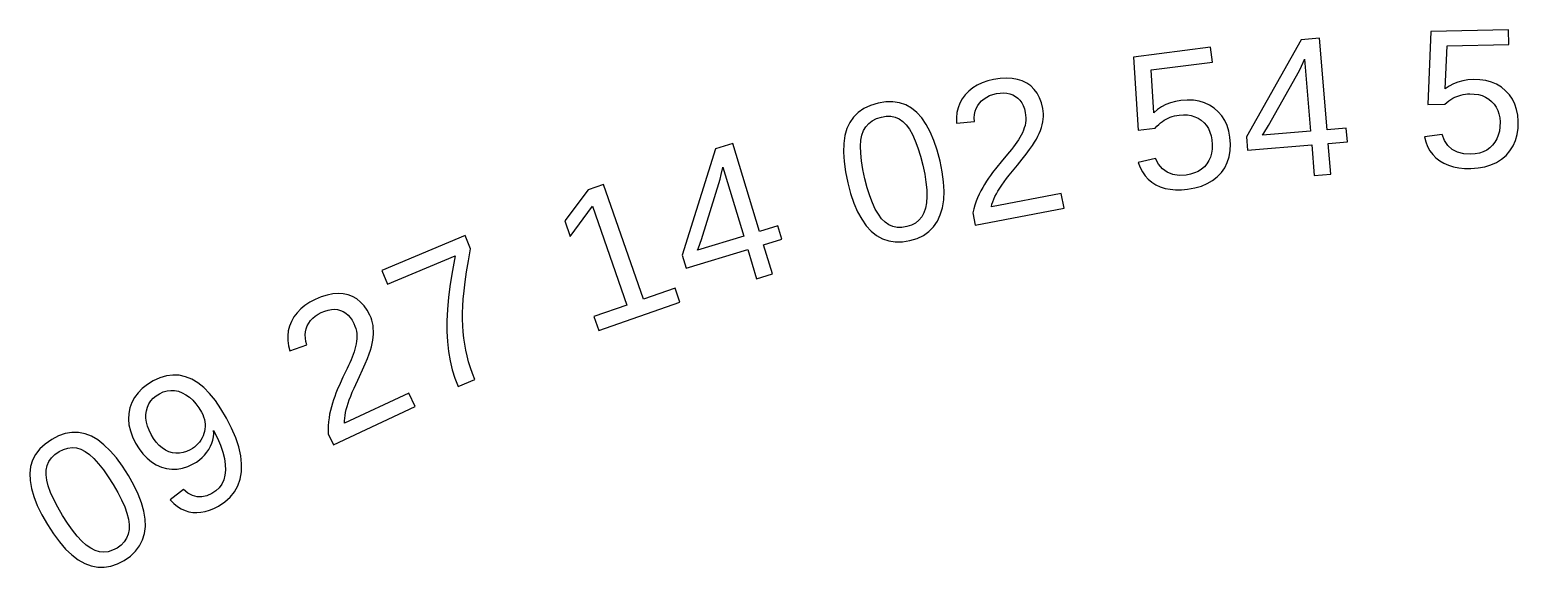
# Model space of a CAD drawing. Header units: metres. Extents: x -119 to 119, y -119 to 119.
# Drawn here: x -62.5 to -0.4, y 96.5 to 119 of the extents above; entities that cross this region are included whole.
import ezdxf

# ---------------------------------------------------------------- set-up
doc = ezdxf.new("R2010")
doc.units = ezdxf.units.M

msp = doc.modelspace()

# ---------------------------------------------------------------- linework, layer by layer
for p, q in [((-4.03171, 118.888), (-4.15846, 115.83)), ((-0.7924, 118.955), (-4.03171, 118.888)), ((-0.77954, 118.333), (-0.7924, 118.955)), ((-13.2223, 118.221), (-16.4368, 117.815)), ((-13.1445, 117.603), (-13.2223, 118.221)), ((-9.44284, 118.54), (-11.7195, 114.485)), ((-8.68054, 118.605), (-9.44284, 118.54)), ((-8.35825, 114.778), (-8.68054, 118.605)), ((-3.4249, 116.487), (-3.35298, 118.28)), ((-3.35298, 118.28), (-0.77954, 118.333)), ((-16.4368, 117.815), (-16.2432, 114.761)), ((-15.6982, 117.281), (-13.1445, 117.603)), ((-9.51213, 117.252), (-9.42278, 117.438)), ((-9.42278, 117.438), (-9.30414, 117.712)), ((-9.30414, 117.712), (-9.29987, 117.725)), ((-9.29987, 117.725), (-9.04681, 114.72)), ((-22.5178, 116.819), (-22.7451, 116.741)), ((-22.2706, 116.877), (-22.5178, 116.819)), ((-21.9972, 116.918), (-22.2706, 116.877)), ((-21.7412, 116.932), (-21.9972, 116.918)), ((-21.5027, 116.92), (-21.7412, 116.932)), ((-21.2817, 116.881), (-21.5027, 116.92)), ((-21.0782, 116.815), (-21.2817, 116.881)), ((-20.8922, 116.723), (-21.0782, 116.815)), ((-15.5824, 115.491), (-15.6982, 117.281)), ((-10.7996, 114.954), (-9.51213, 117.252)), ((-2.90018, 116.772), (-3.08829, 116.697)), ((-2.69888, 116.827), (-2.90018, 116.772)), ((-2.48438, 116.861), (-2.69888, 116.827)), ((-2.25671, 116.876), (-2.48438, 116.861)), ((-1.98567, 116.868), (-2.25671, 116.876)), ((-1.73303, 116.832), (-1.98567, 116.868)), ((-1.49883, 116.769), (-1.73303, 116.832)), ((-1.28307, 116.677), (-1.49883, 116.769)), ((-23.4566, 116.237), (-23.5818, 116.068)), ((-23.3084, 116.392), (-23.4566, 116.237)), ((-23.1404, 116.528), (-23.3084, 116.392)), ((-22.9527, 116.644), (-23.1404, 116.528)), ((-22.7451, 116.741), (-22.9527, 116.644)), ((-22.6732, 116.074), (-22.5617, 116.145)), ((-22.5617, 116.145), (-22.4386, 116.205)), ((-22.4386, 116.205), (-22.304, 116.252)), ((-22.304, 116.252), (-22.1579, 116.287)), ((-22.1579, 116.287), (-22.0026, 116.309)), ((-22.0026, 116.309), (-21.8562, 116.315)), ((-21.8562, 116.315), (-21.7189, 116.304)), ((-21.7189, 116.304), (-21.5904, 116.277)), ((-21.5904, 116.277), (-21.4709, 116.234)), ((-21.4709, 116.234), (-21.3604, 116.174)), ((-21.3604, 116.174), (-21.2605, 116.098)), ((-20.7259, 116.606), (-20.8922, 116.723)), ((-20.5813, 116.466), (-20.7259, 116.606)), ((-20.4583, 116.302), (-20.5813, 116.466)), ((-20.357, 116.115), (-20.4583, 116.302)), ((-3.2632, 116.602), (-3.4249, 116.487)), ((-3.08829, 116.697), (-3.2632, 116.602)), ((-3.0262, 116.135), (-2.94226, 116.171)), ((-2.94226, 116.171), (-2.85707, 116.201)), ((-2.85707, 116.201), (-2.76949, 116.227)), ((-2.76949, 116.227), (-2.67952, 116.247)), ((-2.67952, 116.247), (-2.58717, 116.262)), ((-2.58717, 116.262), (-2.49245, 116.272)), ((-2.49245, 116.272), (-2.39534, 116.276)), ((-2.39534, 116.276), (-2.21361, 116.271)), ((-2.21361, 116.271), (-2.04431, 116.247)), ((-2.04431, 116.247), (-1.88748, 116.204)), ((-1.88748, 116.204), (-1.7431, 116.143)), ((-1.08572, 116.558), (-1.28307, 116.677)), ((-0.90682, 116.411), (-1.08572, 116.558)), ((-0.75079, 116.242), (-0.90682, 116.411)), ((-0.62216, 116.055), (-0.75079, 116.242)), ((-27.6829, 115.665), (-27.9204, 115.504)), ((-27.406, 115.792), (-27.6829, 115.665)), ((-27.0897, 115.887), (-27.406, 115.792)), ((-26.7725, 115.941), (-27.0897, 115.887)), ((-26.4744, 115.947), (-26.7725, 115.941)), ((-26.1954, 115.906), (-26.4744, 115.947)), ((-25.9356, 115.819), (-26.1954, 115.906)), ((-25.695, 115.684), (-25.9356, 115.819)), ((-25.4734, 115.503), (-25.695, 115.684)), ((-23.7548, 115.696), (-23.8027, 115.493)), ((-23.6811, 115.887), (-23.7548, 115.696)), ((-23.5818, 116.068), (-23.6811, 115.887)), ((-23.0665, 115.417), (-23.0388, 115.549)), ((-23.0388, 115.549), (-22.9955, 115.673)), ((-22.9955, 115.673), (-22.9364, 115.788)), ((-22.9364, 115.788), (-22.8616, 115.894)), ((-22.8616, 115.894), (-22.7732, 115.99)), ((-22.7732, 115.99), (-22.6732, 116.074)), ((-21.2605, 116.098), (-21.1733, 116.008)), ((-21.1733, 116.008), (-21.0989, 115.904)), ((-21.0989, 115.904), (-21.0373, 115.785)), ((-21.0373, 115.785), (-20.9884, 115.651)), ((-20.9884, 115.651), (-20.9524, 115.503)), ((-20.2774, 115.904), (-20.357, 116.115)), ((-20.2195, 115.669), (-20.2774, 115.904)), ((-20.2027, 115.559), (-20.2195, 115.669)), ((-20.1943, 115.447), (-20.2027, 115.559)), ((-15.4335, 115.622), (-15.5824, 115.491)), ((-15.2695, 115.735), (-15.4335, 115.622)), ((-15.0903, 115.829), (-15.2695, 115.735)), ((-14.8958, 115.904), (-15.0903, 115.829)), ((-14.6861, 115.962), (-14.8958, 115.904)), ((-14.4613, 116), (-14.6861, 115.962)), ((-14.1908, 116.02), (-14.4613, 116)), ((-13.9358, 116.011), (-14.1908, 116.02)), ((-13.6963, 115.972), (-13.9358, 116.011)), ((-13.4721, 115.904), (-13.6963, 115.972)), ((-13.2634, 115.806), (-13.4721, 115.904)), ((-13.0701, 115.679), (-13.2634, 115.806)), ((-12.8972, 115.526), (-13.0701, 115.679)), ((-12.7498, 115.354), (-12.8972, 115.526)), ((-4.15846, 115.83), (-3.4436, 115.845)), ((-3.4436, 115.845), (-3.36043, 115.917)), ((-3.36043, 115.917), (-3.2771, 115.982)), ((-3.2771, 115.982), (-3.1936, 116.04)), ((-3.1936, 116.04), (-3.10997, 116.091)), ((-3.10997, 116.091), (-3.0262, 116.135)), ((-1.7431, 116.143), (-1.61116, 116.063)), ((-1.61116, 116.063), (-1.49168, 115.964)), ((-1.49168, 115.964), (-1.38756, 115.85)), ((-1.38756, 115.85), (-1.3017, 115.725)), ((-1.3017, 115.725), (-1.23409, 115.588)), ((-1.23409, 115.588), (-1.18474, 115.439)), ((-0.5209, 115.852), (-0.62216, 116.055)), ((-0.44701, 115.631), (-0.5209, 115.852)), ((-0.4005, 115.393), (-0.44701, 115.631)), ((-28.2776, 115.085), (-28.3971, 114.826)), ((-28.1187, 115.311), (-28.2776, 115.085)), ((-27.9204, 115.504), (-28.1187, 115.311)), ((-27.7, 114.744), (-27.6055, 114.907)), ((-27.6055, 114.907), (-27.4838, 115.045)), ((-27.4838, 115.045), (-27.3347, 115.158)), ((-27.3347, 115.158), (-27.1582, 115.247)), ((-27.1582, 115.247), (-26.9545, 115.31)), ((-26.9545, 115.31), (-26.7487, 115.342)), ((-26.7487, 115.342), (-26.5559, 115.34)), ((-26.5559, 115.34), (-26.376, 115.303)), ((-26.376, 115.303), (-26.2091, 115.23)), ((-26.2091, 115.23), (-26.0551, 115.123)), ((-26.0551, 115.123), (-25.9141, 114.982)), ((-25.9141, 114.982), (-25.7828, 114.803)), ((-25.2696, 115.276), (-25.4734, 115.503)), ((-25.0827, 115.004), (-25.2696, 115.276)), ((-24.9127, 114.688), (-25.0827, 115.004)), ((-23.8027, 115.493), (-23.8248, 115.28)), ((-23.8248, 115.28), (-23.8212, 115.055)), ((-23.8212, 115.055), (-23.0746, 115.127)), ((-23.0784, 115.277), (-23.0665, 115.417)), ((-23.0746, 115.127), (-23.0784, 115.277)), ((-20.9616, 114.959), (-20.9919, 114.857)), ((-20.9408, 115.063), (-20.9616, 114.959)), ((-20.9524, 115.503), (-20.9353, 115.39)), ((-20.9295, 115.17), (-20.9408, 115.063)), ((-20.9353, 115.39), (-20.9276, 115.279)), ((-20.9276, 115.279), (-20.9295, 115.17)), ((-20.277, 114.87), (-20.2442, 114.988)), ((-20.2442, 114.988), (-20.2192, 115.105)), ((-20.2192, 115.105), (-20.2026, 115.22)), ((-20.2026, 115.22), (-20.1943, 115.335)), ((-20.1943, 115.335), (-20.1943, 115.447)), ((-15.5338, 114.85), (-15.4586, 114.931)), ((-15.4586, 114.931), (-15.3826, 115.004)), ((-15.3826, 115.004), (-15.3056, 115.071)), ((-15.3056, 115.071), (-15.2278, 115.13)), ((-15.2278, 115.13), (-15.149, 115.182)), ((-15.149, 115.182), (-15.0693, 115.227)), ((-15.0693, 115.227), (-14.9878, 115.266)), ((-14.9878, 115.266), (-14.9033, 115.301)), ((-14.9033, 115.301), (-14.8159, 115.33)), ((-14.8159, 115.33), (-14.7257, 115.355)), ((-14.7257, 115.355), (-14.6325, 115.374)), ((-14.6325, 115.374), (-14.5364, 115.389)), ((-14.5364, 115.389), (-14.3551, 115.403)), ((-14.3551, 115.403), (-14.1842, 115.396)), ((-14.1842, 115.396), (-14.0238, 115.37)), ((-14.0238, 115.37), (-13.8738, 115.324)), ((-13.8738, 115.324), (-13.7342, 115.258)), ((-13.7342, 115.258), (-13.605, 115.173)), ((-13.605, 115.173), (-13.4896, 115.071)), ((-13.4896, 115.071), (-13.3911, 114.955)), ((-13.3911, 114.955), (-13.3095, 114.826)), ((-12.6278, 115.162), (-12.7498, 115.354)), ((-12.5313, 114.951), (-12.6278, 115.162)), ((-12.4601, 114.719), (-12.5313, 114.951)), ((-10.9907, 114.638), (-10.7996, 114.954)), ((-1.18474, 115.439), (-1.15367, 115.278)), ((-1.14594, 114.907), (-1.16972, 114.723)), ((-1.15367, 115.278), (-1.14082, 115.105)), ((-1.14082, 115.105), (-1.14594, 114.907)), ((-0.38135, 115.138), (-0.4005, 115.393)), ((-0.39024, 114.848), (-0.38135, 115.138)), ((-28.4791, 114.534), (-28.5257, 114.208)), ((-28.3971, 114.826), (-28.4791, 114.534)), ((-27.8238, 114.088), (-27.8078, 114.339)), ((-27.8078, 114.339), (-27.7671, 114.557)), ((-27.7671, 114.557), (-27.7, 114.744)), ((-25.7828, 114.803), (-25.6582, 114.583)), ((-25.6582, 114.583), (-25.5403, 114.323)), ((-25.5403, 114.323), (-25.4293, 114.023)), ((-24.7596, 114.326), (-24.9127, 114.688)), ((-24.6233, 113.92), (-24.7596, 114.326)), ((-21.2369, 114.358), (-21.3031, 114.258)), ((-21.1765, 114.457), (-21.2369, 114.358)), ((-21.1218, 114.557), (-21.1765, 114.457)), ((-21.0728, 114.657), (-21.1218, 114.557)), ((-21.0295, 114.757), (-21.0728, 114.657)), ((-20.9919, 114.857), (-21.0295, 114.757)), ((-20.5623, 114.255), (-20.4891, 114.381)), ((-20.4891, 114.381), (-20.424, 114.506)), ((-20.424, 114.506), (-20.3669, 114.629)), ((-20.3669, 114.629), (-20.3179, 114.75)), ((-20.3179, 114.75), (-20.277, 114.87)), ((-16.2432, 114.761), (-15.5338, 114.85)), ((-13.3095, 114.826), (-13.2449, 114.682)), ((-13.2449, 114.682), (-13.1972, 114.526)), ((-13.1972, 114.526), (-13.1663, 114.355)), ((-13.1663, 114.355), (-13.1507, 114.158)), ((-12.4144, 114.467), (-12.4601, 114.719)), ((-12.393, 114.178), (-12.4144, 114.467)), ((-11.7195, 114.485), (-11.6719, 113.92)), ((-9.04681, 114.72), (-11.0487, 114.552)), ((-11.0487, 114.552), (-10.9907, 114.638)), ((-7.55708, 114.846), (-8.35825, 114.778)), ((-7.50865, 114.271), (-7.55708, 114.846)), ((-3.55853, 114.583), (-4.29663, 114.483)), ((-4.29663, 114.483), (-4.23924, 114.272)), ((-3.45647, 114.326), (-3.55853, 114.583)), ((-3.31528, 114.116), (-3.45647, 114.326)), ((-1.27335, 114.398), (-1.3532, 114.256)), ((-1.21219, 114.553), (-1.27335, 114.398)), ((-1.16972, 114.723), (-1.21219, 114.553)), ((-0.59819, 114.102), (-0.49867, 114.33)), ((-0.49867, 114.33), (-0.42935, 114.579)), ((-0.42935, 114.579), (-0.39024, 114.848)), ((-33.8824, 113.987), (-35.2662, 109.547)), ((-33.1501, 114.208), (-33.8824, 113.987)), ((-32.0393, 110.532), (-33.1501, 114.208)), ((-28.5257, 114.208), (-28.5371, 113.849)), ((-28.5371, 113.849), (-28.5132, 113.455)), ((-27.815, 113.801), (-27.8238, 114.088)), ((-27.7814, 113.48), (-27.815, 113.801)), ((-25.4293, 114.023), (-25.325, 113.681)), ((-25.325, 113.681), (-25.2274, 113.3)), ((-24.504, 113.469), (-24.6233, 113.92)), ((-21.6904, 113.756), (-21.9564, 113.443)), ((-21.6062, 113.858), (-21.6904, 113.756)), ((-21.5254, 113.959), (-21.6062, 113.858)), ((-21.4479, 114.06), (-21.5254, 113.959)), ((-21.3738, 114.159), (-21.4479, 114.06)), ((-21.3031, 114.258), (-21.3738, 114.159)), ((-21.079, 113.544), (-20.9109, 113.76)), ((-20.9109, 113.76), (-20.7688, 113.951)), ((-20.7688, 113.951), (-20.6526, 114.116)), ((-20.6526, 114.116), (-20.5623, 114.255)), ((-13.1796, 113.799), (-13.2242, 113.638)), ((-13.1551, 113.972), (-13.1796, 113.799)), ((-13.1507, 114.158), (-13.1551, 113.972)), ((-12.4467, 113.652), (-12.4037, 113.906)), ((-12.4037, 113.906), (-12.393, 114.178)), ((-11.6719, 113.92), (-8.99838, 114.145)), ((-8.99838, 114.145), (-8.89104, 112.871)), ((-8.30981, 114.203), (-7.50865, 114.271)), ((-8.20247, 112.929), (-8.30981, 114.203)), ((-4.23924, 114.272), (-4.16223, 114.079)), ((-4.16223, 114.079), (-4.06558, 113.903)), ((-4.06558, 113.903), (-3.94931, 113.746)), ((-3.94931, 113.746), (-3.81337, 113.606)), ((-3.13495, 113.955), (-3.31528, 114.116)), ((-2.9155, 113.841), (-3.13495, 113.955)), ((-2.65694, 113.776), (-2.9155, 113.841)), ((-2.35922, 113.759), (-2.65694, 113.776)), ((-2.17157, 113.772), (-2.35922, 113.759)), ((-1.99846, 113.805), (-2.17157, 113.772)), ((-1.83992, 113.857), (-1.99846, 113.805)), ((-1.69595, 113.929), (-1.83992, 113.857)), ((-1.56654, 114.019), (-1.69595, 113.929)), ((-1.45172, 114.129), (-1.56654, 114.019)), ((-1.3532, 114.256), (-1.45172, 114.129)), ((-1.07478, 113.547), (-0.88789, 113.709)), ((-0.88789, 113.709), (-0.72794, 113.895)), ((-0.72794, 113.895), (-0.59819, 114.102)), ((-33.6336, 112.913), (-33.5744, 113.205)), ((-33.5744, 113.205), (-33.573, 113.218)), ((-33.573, 113.218), (-32.7008, 110.332)), ((-28.5132, 113.455), (-28.4541, 113.028)), ((-27.7231, 113.125), (-27.7814, 113.48)), ((-27.6401, 112.735), (-27.7231, 113.125)), ((-25.2274, 113.3), (-25.1487, 112.927)), ((-24.413, 113.019), (-24.504, 113.469)), ((-22.1346, 113.223), (-22.3127, 112.994)), ((-21.9564, 113.443), (-22.1346, 113.223)), ((-21.6163, 112.885), (-21.2731, 113.303)), ((-21.2731, 113.303), (-21.079, 113.544)), ((-15.5162, 113.583), (-16.2398, 113.406)), ((-16.2398, 113.406), (-16.1607, 113.203)), ((-16.1607, 113.203), (-16.0639, 113.019)), ((-15.3878, 113.338), (-15.5162, 113.583)), ((-15.2255, 113.144), (-15.3878, 113.338)), ((-15.0293, 113.003), (-15.2255, 113.144)), ((-13.7312, 113.041), (-13.8834, 112.973)), ((-13.5955, 113.127), (-13.7312, 113.041)), ((-13.4762, 113.231), (-13.5955, 113.127)), ((-13.3735, 113.352), (-13.4762, 113.231)), ((-13.2888, 113.489), (-13.3735, 113.352)), ((-13.2242, 113.638), (-13.2888, 113.489)), ((-12.7689, 112.993), (-12.6293, 113.195)), ((-12.6293, 113.195), (-12.5219, 113.415)), ((-12.5219, 113.415), (-12.4467, 113.652)), ((-3.81337, 113.606), (-3.65781, 113.484)), ((-3.65781, 113.484), (-3.48378, 113.381)), ((-3.48378, 113.381), (-3.29309, 113.297)), ((-3.29309, 113.297), (-3.08577, 113.234)), ((-3.08577, 113.234), (-2.86179, 113.19)), ((-2.86179, 113.19), (-2.62115, 113.166)), ((-2.62115, 113.166), (-2.36386, 113.161)), ((-2.36386, 113.161), (-2.05878, 113.182)), ((-2.05878, 113.182), (-1.77731, 113.231)), ((-1.77731, 113.231), (-1.51949, 113.308)), ((-1.51949, 113.308), (-1.28532, 113.413)), ((-1.28532, 113.413), (-1.07478, 113.547)), ((-38.549, 112.494), (-39.1865, 112.273)), ((-36.8815, 107.702), (-38.549, 112.494)), ((-34.4639, 110.197), (-33.6823, 112.712)), ((-33.6823, 112.712), (-33.6336, 112.913)), ((-28.4541, 113.028), (-28.3596, 112.566)), ((-28.3596, 112.566), (-28.241, 112.12)), ((-27.5436, 112.359), (-27.6401, 112.735)), ((-25.1487, 112.927), (-25.0939, 112.584)), ((-25.0939, 112.584), (-25.063, 112.271)), ((-24.3578, 112.6), (-24.413, 113.019)), ((-24.3385, 112.21), (-24.3578, 112.6)), ((-22.6482, 112.497), (-22.7261, 112.364)), ((-22.5678, 112.627), (-22.6482, 112.497)), ((-22.4851, 112.752), (-22.5678, 112.627)), ((-22.4001, 112.875), (-22.4851, 112.752)), ((-22.3127, 112.994), (-22.4001, 112.875)), ((-22.0137, 112.34), (-21.9287, 112.467)), ((-21.9287, 112.467), (-21.8341, 112.6)), ((-21.8341, 112.6), (-21.7299, 112.739)), ((-21.7299, 112.739), (-21.6163, 112.885)), ((-16.0639, 113.019), (-15.9494, 112.854)), ((-15.9494, 112.854), (-15.8173, 112.71)), ((-15.8173, 112.71), (-15.6675, 112.585)), ((-15.6675, 112.585), (-15.5, 112.48)), ((-15.5, 112.48), (-15.3162, 112.395)), ((-14.7992, 112.913), (-15.0293, 113.003)), ((-14.5352, 112.875), (-14.7992, 112.913)), ((-14.2373, 112.889), (-14.5352, 112.875)), ((-14.0521, 112.922), (-14.2373, 112.889)), ((-13.8834, 112.973), (-14.0521, 112.922)), ((-13.8782, 112.347), (-13.6034, 112.425)), ((-13.6034, 112.425), (-13.3551, 112.529)), ((-13.3551, 112.529), (-13.1332, 112.658)), ((-13.1332, 112.658), (-12.9378, 112.813)), ((-12.9378, 112.813), (-12.7689, 112.993)), ((-8.89104, 112.871), (-8.20247, 112.929)), ((-39.1865, 112.273), (-40.1656, 110.97)), ((-28.241, 112.12), (-28.1045, 111.717)), ((-27.4394, 112.022), (-27.5436, 112.359)), ((-27.3275, 111.725), (-27.4394, 112.022)), ((-25.0562, 111.987), (-25.0734, 111.732)), ((-25.063, 112.271), (-25.0562, 111.987)), ((-24.4073, 111.522), (-24.3549, 111.851)), ((-24.3549, 111.851), (-24.3385, 112.21)), ((-22.9384, 111.942), (-22.9975, 111.791)), ((-22.8731, 112.088), (-22.9384, 111.942)), ((-22.8017, 112.228), (-22.8731, 112.088)), ((-22.7261, 112.364), (-22.8017, 112.228)), ((-19.4509, 112.12), (-22.3672, 111.563)), ((-22.3073, 111.77), (-22.265, 111.878)), ((-22.265, 111.878), (-22.2146, 111.989)), ((-22.2146, 111.989), (-22.156, 112.102)), ((-22.156, 112.102), (-22.0893, 112.219)), ((-22.0893, 112.219), (-22.0137, 112.34)), ((-19.3342, 111.509), (-19.4509, 112.12)), ((-15.3162, 112.395), (-15.1178, 112.332)), ((-15.1178, 112.332), (-14.905, 112.291)), ((-14.905, 112.291), (-14.6777, 112.271)), ((-14.6777, 112.271), (-14.4358, 112.272)), ((-14.4358, 112.272), (-14.1795, 112.294)), ((-14.1795, 112.294), (-13.8782, 112.347)), ((-39.9385, 110.317), (-39.0143, 111.592)), ((-39.0143, 111.592), (-37.5766, 107.46)), ((-28.1045, 111.717), (-27.9501, 111.358)), ((-27.9501, 111.358), (-27.7778, 111.043)), ((-27.2078, 111.466), (-27.3275, 111.725)), ((-27.0804, 111.247), (-27.2078, 111.466)), ((-26.9452, 111.066), (-27.0804, 111.247)), ((-25.1805, 111.311), (-25.2722, 111.142)), ((-25.1146, 111.507), (-25.1805, 111.311)), ((-25.0734, 111.732), (-25.1146, 111.507)), ((-24.619, 110.957), (-24.4954, 111.223)), ((-24.4954, 111.223), (-24.4073, 111.522)), ((-23.0973, 111.474), (-23.138, 111.308)), ((-23.138, 111.308), (-23.0412, 110.801)), ((-23.0505, 111.635), (-23.0973, 111.474)), ((-22.9975, 111.791), (-23.0505, 111.635)), ((-23.0412, 110.801), (-19.3342, 111.509)), ((-22.3672, 111.563), (-22.3413, 111.665)), ((-22.3413, 111.665), (-22.3073, 111.77)), ((-40.1656, 110.97), (-39.9385, 110.317)), ((-31.2697, 110.765), (-32.0393, 110.532)), ((-31.1028, 110.213), (-31.2697, 110.765)), ((-27.7778, 111.043), (-27.5875, 110.771)), ((-27.5875, 110.771), (-27.3794, 110.543)), ((-26.8001, 110.923), (-26.9452, 111.066)), ((-26.6432, 110.815), (-26.8001, 110.923)), ((-26.4746, 110.742), (-26.6432, 110.815)), ((-26.2943, 110.704), (-26.4746, 110.742)), ((-26.1022, 110.701), (-26.2943, 110.704)), ((-25.8984, 110.732), (-26.1022, 110.701)), ((-25.703, 110.794), (-25.8984, 110.732)), ((-25.5335, 110.883), (-25.703, 110.794)), ((-25.3899, 110.999), (-25.5335, 110.883)), ((-25.2722, 111.142), (-25.3899, 110.999)), ((-24.9728, 110.53), (-24.7782, 110.726)), ((-24.7782, 110.726), (-24.619, 110.957)), ((-44.3286, 110.36), (-47.8, 108.9)), ((-44.0983, 109.813), (-44.3286, 110.36)), ((-32.7008, 110.332), (-34.6239, 109.751)), ((-34.5851, 109.848), (-34.4639, 110.197)), ((-31.8724, 109.98), (-31.1028, 110.213)), ((-31.5024, 108.756), (-31.8724, 109.98)), ((-27.3794, 110.543), (-27.1535, 110.361)), ((-27.1535, 110.361), (-26.9107, 110.225)), ((-26.9107, 110.225), (-26.6509, 110.136)), ((-26.6509, 110.136), (-26.3742, 110.093)), ((-26.3742, 110.093), (-26.0806, 110.098)), ((-26.0806, 110.098), (-25.77, 110.149)), ((-25.77, 110.149), (-25.4688, 110.241)), ((-25.4688, 110.241), (-25.203, 110.368)), ((-25.203, 110.368), (-24.9728, 110.53)), ((-47.5588, 108.327), (-44.7391, 109.513)), ((-44.7391, 109.513), (-44.8566, 108.906)), ((-44.187, 109.311), (-44.0983, 109.813)), ((-35.2662, 109.547), (-35.1022, 109.004)), ((-35.1022, 109.004), (-32.5339, 109.78)), ((-34.6239, 109.751), (-34.5851, 109.848)), ((-32.5339, 109.78), (-32.1639, 108.556)), ((-47.8, 108.9), (-47.5588, 108.327)), ((-44.8566, 108.906), (-44.9502, 108.332)), ((-44.3231, 108.429), (-44.262, 108.849)), ((-44.262, 108.849), (-44.187, 109.311)), ((-32.1639, 108.556), (-31.5024, 108.756)), ((-44.9502, 108.332), (-45.02, 107.789)), ((-44.3705, 108.048), (-44.3231, 108.429)), ((-35.5659, 108.16), (-36.8815, 107.702)), ((-35.3615, 107.573), (-35.5659, 108.16)), ((-50.8072, 107.575), (-51.0081, 107.443)), ((-50.5824, 107.693), (-50.8072, 107.575)), ((-50.3276, 107.8), (-50.5824, 107.693)), ((-50.0831, 107.877), (-50.3276, 107.8)), ((-49.849, 107.924), (-50.0831, 107.877)), ((-49.6253, 107.941), (-49.849, 107.924)), ((-49.4119, 107.929), (-49.6253, 107.941)), ((-49.2089, 107.886), (-49.4119, 107.929)), ((-49.0188, 107.814), (-49.2089, 107.886)), ((-48.8438, 107.714), (-49.0188, 107.814)), ((-48.684, 107.585), (-48.8438, 107.714)), ((-48.5394, 107.429), (-48.684, 107.585)), ((-45.02, 107.789), (-45.066, 107.279)), ((-44.4239, 107.41), (-44.4041, 107.709)), ((-44.4041, 107.709), (-44.3705, 108.048)), ((-37.5766, 107.46), (-38.9536, 106.981)), ((-38.7492, 106.394), (-35.3615, 107.573)), ((-51.4673, 106.965), (-51.5725, 106.778)), ((-51.3382, 107.138), (-51.4673, 106.965)), ((-51.1851, 107.297), (-51.3382, 107.138)), ((-51.0081, 107.443), (-51.1851, 107.297)), ((-50.7729, 106.814), (-50.6826, 106.911)), ((-50.6826, 106.911), (-50.5782, 106.999)), ((-50.5782, 106.999), (-50.4595, 107.079)), ((-50.4595, 107.079), (-50.3267, 107.149)), ((-50.3267, 107.149), (-50.1818, 107.209)), ((-50.1818, 107.209), (-50.0414, 107.251)), ((-50.0414, 107.251), (-49.9057, 107.275)), ((-49.9057, 107.275), (-49.7746, 107.28)), ((-49.7746, 107.28), (-49.648, 107.268)), ((-49.648, 107.268), (-49.526, 107.237)), ((-49.526, 107.237), (-49.4105, 107.189)), ((-49.4105, 107.189), (-49.3037, 107.123)), ((-49.3037, 107.123), (-49.2057, 107.04)), ((-49.2057, 107.04), (-49.1165, 106.94)), ((-49.1165, 106.94), (-49.036, 106.823)), ((-48.4098, 107.244), (-48.5394, 107.429)), ((-48.2954, 107.031), (-48.4098, 107.244)), ((-48.2519, 106.929), (-48.2954, 107.031)), ((-48.2162, 106.823), (-48.2519, 106.929)), ((-45.066, 107.279), (-45.0882, 106.801)), ((-44.4322, 107.134), (-44.4239, 107.41)), ((-44.4319, 106.863), (-44.4322, 107.134)), ((-44.4227, 106.596), (-44.4319, 106.863)), ((-38.9536, 106.981), (-38.7492, 106.394)), ((-51.703, 106.383), (-51.7268, 106.18)), ((-51.6516, 106.583), (-51.703, 106.383)), ((-51.5725, 106.778), (-51.6516, 106.583)), ((-50.997, 106.216), (-50.9856, 106.346)), ((-50.991, 106.081), (-50.997, 106.216)), ((-50.9856, 106.346), (-50.9569, 106.472)), ((-50.9569, 106.472), (-50.9108, 106.593)), ((-50.9108, 106.593), (-50.849, 106.708)), ((-50.849, 106.708), (-50.7729, 106.814)), ((-49.036, 106.823), (-48.9644, 106.689)), ((-48.9644, 106.689), (-48.9196, 106.583)), ((-48.9196, 106.583), (-48.8846, 106.477)), ((-48.8846, 106.477), (-48.8594, 106.372)), ((-48.8594, 106.372), (-48.844, 106.266)), ((-48.844, 106.266), (-48.8383, 106.16)), ((-48.1881, 106.714), (-48.2162, 106.823)), ((-48.1678, 106.601), (-48.1881, 106.714)), ((-48.1553, 106.485), (-48.1678, 106.601)), ((-48.1628, 106.117), (-48.1529, 106.243)), ((-48.1504, 106.365), (-48.1553, 106.485)), ((-48.1529, 106.243), (-48.1504, 106.365)), ((-45.0882, 106.801), (-45.0864, 106.354)), ((-45.0864, 106.354), (-45.0619, 105.932)), ((-44.4049, 106.335), (-44.4227, 106.596)), ((-44.3783, 106.079), (-44.4049, 106.335)), ((-51.7268, 106.18), (-51.7229, 105.972)), ((-51.7229, 105.972), (-51.6914, 105.759)), ((-51.6914, 105.759), (-51.6322, 105.543)), ((-51.6322, 105.543), (-50.9269, 105.798)), ((-50.9676, 105.942), (-50.991, 106.081)), ((-50.9269, 105.798), (-50.9676, 105.942)), ((-48.9218, 105.62), (-48.9557, 105.508)), ((-48.8936, 105.73), (-48.9218, 105.62)), ((-48.8709, 105.839), (-48.8936, 105.73)), ((-48.8539, 105.947), (-48.8709, 105.839)), ((-48.8424, 106.053), (-48.8539, 105.947)), ((-48.8383, 106.16), (-48.8424, 106.053)), ((-48.2768, 105.577), (-48.2371, 105.717)), ((-48.2371, 105.717), (-48.2049, 105.854)), ((-48.2049, 105.854), (-48.1801, 105.987)), ((-48.1801, 105.987), (-48.1628, 106.117)), ((-45.0619, 105.932), (-45.0162, 105.525)), ((-44.343, 105.827), (-44.3783, 106.079)), ((-44.2978, 105.579), (-44.343, 105.827)), ((-49.1362, 105.051), (-49.1894, 104.933)), ((-49.0861, 105.167), (-49.1362, 105.051)), ((-49.039, 105.282), (-49.0861, 105.167)), ((-48.9951, 105.396), (-49.039, 105.282)), ((-48.9557, 105.508), (-48.9951, 105.396)), ((-48.6009, 104.76), (-48.4916, 105.011)), ((-48.4916, 105.011), (-48.4012, 105.231)), ((-48.4012, 105.231), (-48.3296, 105.419)), ((-48.3296, 105.419), (-48.2768, 105.577)), ((-45.0162, 105.525), (-44.9493, 105.135)), ((-44.9493, 105.135), (-44.8613, 104.76)), ((-44.2424, 105.332), (-44.2978, 105.579)), ((-44.1766, 105.085), (-44.2424, 105.332)), ((-44.1005, 104.84), (-44.1766, 105.085)), ((-57.0614, 104.418), (-57.3373, 104.289)), ((-56.789, 104.501), (-57.0614, 104.418)), ((-56.5201, 104.537), (-56.789, 104.501)), ((-56.2548, 104.526), (-56.5201, 104.537)), ((-55.9931, 104.468), (-56.2548, 104.526)), ((-55.7349, 104.363), (-55.9931, 104.468)), ((-55.4807, 104.212), (-55.7349, 104.363)), ((-49.4257, 104.444), (-49.5437, 104.186)), ((-49.2457, 104.813), (-49.4257, 104.444)), ((-49.1894, 104.933), (-49.2457, 104.813)), ((-48.9575, 103.987), (-48.7289, 104.478)), ((-48.7289, 104.478), (-48.6009, 104.76)), ((-44.8613, 104.76), (-44.7521, 104.401)), ((-44.7521, 104.401), (-44.6216, 104.058)), ((-44.6216, 104.058), (-43.9174, 104.354)), ((-44.0141, 104.597), (-44.1005, 104.84)), ((-43.9174, 104.354), (-44.0141, 104.597)), ((-57.9731, 103.793), (-58.1194, 103.599)), ((-57.7939, 103.973), (-57.9731, 103.793)), ((-57.582, 104.138), (-57.7939, 103.973)), ((-57.3373, 104.289), (-57.582, 104.138)), ((-57.2163, 103.667), (-57.0734, 103.757)), ((-57.0734, 103.757), (-56.9185, 103.829)), ((-56.9185, 103.829), (-56.7629, 103.875)), ((-56.7629, 103.875), (-56.6064, 103.895)), ((-56.6064, 103.895), (-56.4492, 103.889)), ((-56.4492, 103.889), (-56.2912, 103.856)), ((-56.2912, 103.856), (-56.1324, 103.798)), ((-56.1324, 103.798), (-55.9774, 103.716)), ((-55.2314, 104.013), (-55.4807, 104.212)), ((-54.9869, 103.766), (-55.2314, 104.013)), ((-54.7472, 103.472), (-54.9869, 103.766)), ((-49.7144, 103.783), (-49.7664, 103.644)), ((-49.6591, 103.92), (-49.7144, 103.783)), ((-49.5437, 104.186), (-49.6591, 103.92)), ((-46.6702, 103.784), (-49.3569, 102.521)), ((-49.0979, 103.658), (-49.0316, 103.818)), ((-49.0316, 103.818), (-48.9575, 103.987)), ((-46.4055, 103.221), (-46.6702, 103.784)), ((-58.3137, 103.167), (-58.3607, 102.935)), ((-58.2329, 103.39), (-58.3137, 103.167)), ((-58.1194, 103.599), (-58.2329, 103.39)), ((-57.6255, 103.045), (-57.5843, 103.192)), ((-57.5843, 103.192), (-57.5228, 103.328)), ((-57.5228, 103.328), (-57.441, 103.453)), ((-57.441, 103.453), (-57.3388, 103.566)), ((-57.3388, 103.566), (-57.2163, 103.667)), ((-55.9774, 103.716), (-55.8304, 103.612)), ((-55.8304, 103.612), (-55.6916, 103.486)), ((-55.6916, 103.486), (-55.5609, 103.34)), ((-55.5609, 103.34), (-55.4383, 103.171)), ((-55.4383, 103.171), (-55.3239, 102.981)), ((-54.5124, 103.129), (-54.7472, 103.472)), ((-54.2823, 102.739), (-54.5124, 103.129)), ((-49.9036, 103.208), (-49.943, 103.057)), ((-49.861, 103.356), (-49.9036, 103.208)), ((-49.8153, 103.501), (-49.861, 103.356)), ((-49.8207, 101.615), (-46.4055, 103.221)), ((-49.7664, 103.644), (-49.8153, 103.501)), ((-49.2863, 103.096), (-49.2505, 103.225)), ((-49.2505, 103.225), (-49.2074, 103.361)), ((-49.2074, 103.361), (-49.1565, 103.505)), ((-49.1565, 103.505), (-49.0979, 103.658)), ((-58.3607, 102.935), (-58.3731, 102.697)), ((-58.3731, 102.697), (-58.3508, 102.454)), ((-57.6458, 102.89), (-57.6255, 103.045)), ((-57.6447, 102.731), (-57.6458, 102.89)), ((-57.622, 102.567), (-57.6447, 102.731)), ((-57.5778, 102.4), (-57.622, 102.567)), ((-55.3239, 102.981), (-55.2748, 102.883)), ((-55.2748, 102.883), (-55.2353, 102.784)), ((-55.2353, 102.784), (-55.2053, 102.685)), ((-55.2053, 102.685), (-55.1848, 102.585)), ((-55.1848, 102.585), (-55.1738, 102.484)), ((-55.1738, 102.484), (-55.1723, 102.382)), ((-54.0677, 102.318), (-54.2823, 102.739)), ((-50.0242, 102.585), (-50.0368, 102.421)), ((-50.0044, 102.746), (-50.0242, 102.585)), ((-49.9773, 102.903), (-50.0044, 102.746)), ((-49.943, 103.057), (-49.9773, 102.903)), ((-49.3572, 102.626), (-49.3503, 102.736)), ((-49.3569, 102.521), (-49.3572, 102.626)), ((-49.3503, 102.736), (-49.3362, 102.851)), ((-49.3362, 102.851), (-49.3148, 102.971)), ((-49.3148, 102.971), (-49.2863, 103.096)), ((-61.2897, 101.993), (-61.575, 101.844)), ((-61.0082, 102.091), (-61.2897, 101.993)), ((-60.7303, 102.138), (-61.0082, 102.091)), ((-60.4562, 102.135), (-60.7303, 102.138)), ((-60.1857, 102.082), (-60.4562, 102.135)), ((-59.9191, 101.978), (-60.1857, 102.082)), ((-59.655, 101.825), (-59.9191, 101.978)), ((-58.3508, 102.454), (-58.2938, 102.205)), ((-58.2938, 102.205), (-58.2022, 101.952)), ((-58.2022, 101.952), (-58.0759, 101.694)), ((-57.5121, 102.228), (-57.5778, 102.4)), ((-57.4249, 102.052), (-57.5121, 102.228)), ((-57.3211, 101.88), (-57.4249, 102.052)), ((-57.2094, 101.73), (-57.3211, 101.88)), ((-55.2983, 101.908), (-55.3499, 101.821)), ((-55.2555, 101.998), (-55.2983, 101.908)), ((-55.2215, 102.09), (-55.2555, 101.998)), ((-55.1963, 102.185), (-55.2215, 102.09)), ((-55.1799, 102.282), (-55.1963, 102.185)), ((-55.1723, 102.382), (-55.1799, 102.282)), ((-54.8522, 101.82), (-54.826, 101.951)), ((-54.826, 101.951), (-54.815, 102.082)), ((-54.815, 102.082), (-54.8189, 102.215)), ((-54.8189, 102.215), (-54.663, 101.902)), ((-54.663, 101.902), (-54.5364, 101.604)), ((-53.8974, 101.916), (-54.0677, 102.318)), ((-53.7715, 101.533), (-53.8974, 101.916)), ((-50.0368, 102.421), (-50.0422, 102.253)), ((-50.0422, 102.253), (-50.0403, 102.082)), ((-50.0403, 102.082), (-49.8207, 101.615)), ((-62.0703, 101.449), (-62.2466, 101.223)), ((-61.8464, 101.656), (-62.0703, 101.449)), ((-61.575, 101.844), (-61.8464, 101.656)), ((-61.4422, 101.214), (-61.268, 101.337)), ((-61.268, 101.337), (-61.0823, 101.431)), ((-61.0823, 101.431), (-60.8981, 101.488)), ((-60.8981, 101.488), (-60.7155, 101.509)), ((-60.7155, 101.509), (-60.5345, 101.492)), ((-60.5345, 101.492), (-60.355, 101.437)), ((-60.355, 101.437), (-60.1771, 101.346)), ((-60.1771, 101.346), (-59.9968, 101.216)), ((-59.3933, 101.624), (-59.655, 101.825)), ((-59.1338, 101.376), (-59.3933, 101.624)), ((-58.8765, 101.08), (-59.1338, 101.376)), ((-58.0759, 101.694), (-57.9295, 101.454)), ((-57.9295, 101.454), (-57.7699, 101.244)), ((-57.7699, 101.244), (-57.597, 101.062)), ((-57.0901, 101.6), (-57.2094, 101.73)), ((-56.9629, 101.491), (-57.0901, 101.6)), ((-56.8279, 101.403), (-56.9629, 101.491)), ((-56.6851, 101.336), (-56.8279, 101.403)), ((-56.5383, 101.29), (-56.6851, 101.336)), ((-56.3907, 101.269), (-56.5383, 101.29)), ((-56.2425, 101.27), (-56.3907, 101.269)), ((-56.0936, 101.295), (-56.2425, 101.27)), ((-55.9439, 101.343), (-56.0936, 101.295)), ((-55.7935, 101.414), (-55.9439, 101.343)), ((-55.7046, 101.467), (-55.7935, 101.414)), ((-55.6216, 101.527), (-55.7046, 101.467)), ((-55.5446, 101.592), (-55.6216, 101.527)), ((-55.4737, 101.662), (-55.5446, 101.592)), ((-55.4088, 101.739), (-55.4737, 101.662)), ((-55.3499, 101.821), (-55.4088, 101.739)), ((-55.1982, 101.195), (-55.1047, 101.31)), ((-55.1047, 101.31), (-55.0209, 101.433)), ((-55.0209, 101.433), (-54.9496, 101.561)), ((-54.9496, 101.561), (-54.8934, 101.69)), ((-54.8934, 101.69), (-54.8522, 101.82)), ((-54.5364, 101.604), (-54.4392, 101.322)), ((-54.4392, 101.322), (-54.3714, 101.055)), ((-53.6899, 101.168), (-53.7715, 101.533)), ((-62.4567, 100.714), (-62.4905, 100.431)), ((-62.3754, 100.978), (-62.4567, 100.714)), ((-62.2466, 101.223), (-62.3754, 100.978)), ((-61.8022, 100.569), (-61.7628, 100.753)), ((-61.7628, 100.753), (-61.6896, 100.922)), ((-61.6896, 100.922), (-61.5827, 101.075)), ((-61.5827, 101.075), (-61.4422, 101.214)), ((-59.9968, 101.216), (-59.8105, 101.046)), ((-59.8105, 101.046), (-59.6181, 100.835)), ((-59.6181, 100.835), (-59.4196, 100.584)), ((-58.6215, 100.736), (-58.8765, 101.08)), ((-58.3687, 100.344), (-58.6215, 100.736)), ((-57.597, 101.062), (-57.411, 100.91)), ((-57.411, 100.91), (-57.2117, 100.787)), ((-57.2117, 100.787), (-56.9991, 100.693)), ((-56.9991, 100.693), (-56.7796, 100.63)), ((-56.7796, 100.63), (-56.5591, 100.601)), ((-56.3378, 100.606), (-56.1157, 100.645)), ((-56.1157, 100.645), (-55.8927, 100.718)), ((-55.8927, 100.718), (-55.6688, 100.824)), ((-55.6688, 100.824), (-55.5366, 100.904)), ((-55.5366, 100.904), (-55.4142, 100.992)), ((-55.4142, 100.992), (-55.3014, 101.089)), ((-55.3014, 101.089), (-55.1982, 101.195)), ((-54.3714, 101.055), (-54.3329, 100.805)), ((-54.3329, 100.805), (-54.3237, 100.57)), ((-53.6527, 100.823), (-53.6899, 101.168)), ((-53.6598, 100.496), (-53.6527, 100.823)), ((-62.4905, 100.431), (-62.4782, 100.128)), ((-62.4782, 100.128), (-62.4219, 99.8038)), ((-61.808, 100.369), (-61.8022, 100.569)), ((-61.7796, 100.15), (-61.808, 100.369)), ((-61.717, 99.9057), (-61.7796, 100.15)), ((-59.4196, 100.584), (-59.215, 100.292)), ((-59.215, 100.292), (-59.0043, 99.9589)), ((-58.1431, 99.9439), (-58.3687, 100.344)), ((-56.5591, 100.601), (-56.3378, 100.606)), ((-54.3942, 100.158), (-54.4737, 99.9841)), ((-54.3442, 100.354), (-54.3942, 100.158)), ((-54.3237, 100.57), (-54.3442, 100.354)), ((-53.8051, 99.9136), (-53.7108, 100.191)), ((-53.7108, 100.191), (-53.6598, 100.496)), ((-62.4219, 99.8038), (-62.3216, 99.4581)), ((-62.3216, 99.4581), (-62.1772, 99.0911)), ((-61.6201, 99.6361), (-61.717, 99.9057)), ((-61.489, 99.3412), (-61.6201, 99.6361)), ((-59.0043, 99.9589), (-58.8142, 99.6288)), ((-58.8142, 99.6288), (-58.6561, 99.3194)), ((-57.9609, 99.5618), (-58.1431, 99.9439)), ((-57.8221, 99.1973), (-57.9609, 99.5618)), ((-56.0751, 99.7514), (-56.6345, 99.3181)), ((-55.8934, 99.6021), (-56.0751, 99.7514)), ((-55.7053, 99.5015), (-55.8934, 99.6021)), ((-55.5108, 99.4498), (-55.7053, 99.5015)), ((-55.31, 99.4469), (-55.5108, 99.4498)), ((-55.1029, 99.4929), (-55.31, 99.4469)), ((-54.8893, 99.5877), (-55.1029, 99.4929)), ((-54.7213, 99.6987), (-54.8893, 99.5877)), ((-54.5827, 99.8309), (-54.7213, 99.6987)), ((-54.4737, 99.9841), (-54.5827, 99.8309)), ((-54.3482, 99.2382), (-54.1238, 99.437)), ((-54.1238, 99.437), (-53.9428, 99.6621)), ((-53.9428, 99.6621), (-53.8051, 99.9136)), ((-62.1772, 99.0911), (-61.9889, 98.7028)), ((-61.3237, 99.0211), (-61.489, 99.3412)), ((-61.1243, 98.6758), (-61.3237, 99.0211)), ((-58.6561, 99.3194), (-58.5299, 99.0308)), ((-58.5299, 99.0308), (-58.4357, 98.7628)), ((-58.4357, 98.7628), (-58.3734, 98.5156)), ((-57.7268, 98.8506), (-57.8221, 99.1973)), ((-57.6749, 98.5215), (-57.7268, 98.8506)), ((-56.6345, 99.3181), (-56.4817, 99.1739)), ((-56.4817, 99.1739), (-56.3271, 99.0525)), ((-56.3271, 99.0525), (-56.1707, 98.9542)), ((-56.1707, 98.9542), (-56.0124, 98.8787)), ((-56.0124, 98.8787), (-55.8522, 98.8262)), ((-55.8522, 98.8262), (-55.6903, 98.7967)), ((-55.6903, 98.7967), (-55.5246, 98.7895)), ((-55.5246, 98.7895), (-55.3536, 98.8031)), ((-55.3536, 98.8031), (-55.1772, 98.8375)), ((-55.1772, 98.8375), (-54.9955, 98.8928)), ((-54.9955, 98.8928), (-54.8084, 98.9689)), ((-54.8084, 98.9689), (-54.616, 99.0658)), ((-54.616, 99.0658), (-54.3482, 99.2382)), ((-61.9889, 98.7028), (-61.7565, 98.2932)), ((-61.7565, 98.2932), (-61.5058, 97.9055)), ((-60.9164, 98.3483), (-61.1243, 98.6758)), ((-60.7132, 98.0603), (-60.9164, 98.3483)), ((-58.3734, 98.5156), (-58.3431, 98.2891)), ((-58.3431, 98.2891), (-58.3451, 98.0821)), ((-57.7018, 97.919), (-57.6664, 98.2101)), ((-57.6664, 98.2101), (-57.6749, 98.5215)), ((-61.5058, 97.9055), (-61.2516, 97.5648)), ((-61.2516, 97.5648), (-60.9938, 97.2712)), ((-60.5148, 97.8118), (-60.7132, 98.0603)), ((-60.3211, 97.6029), (-60.5148, 97.8118)), ((-60.132, 97.4336), (-60.3211, 97.6029)), ((-58.5487, 97.5661), (-58.6824, 97.4291)), ((-58.4479, 97.7206), (-58.5487, 97.5661)), ((-58.3801, 97.8926), (-58.4479, 97.7206)), ((-58.3451, 98.0821), (-58.3801, 97.8926)), ((-57.9062, 97.403), (-57.7817, 97.6499)), ((-57.7817, 97.6499), (-57.7018, 97.919)), ((-60.9938, 97.2712), (-60.7325, 97.0245)), ((-60.7325, 97.0245), (-60.4676, 96.8249)), ((-59.9478, 97.3038), (-60.132, 97.4336)), ((-59.7655, 97.2126), (-59.9478, 97.3038)), ((-59.583, 97.1583), (-59.7655, 97.2126)), ((-59.4, 97.1409), (-59.583, 97.1583)), ((-59.2167, 97.1602), (-59.4, 97.1409)), ((-59.033, 97.2165), (-59.2167, 97.1602)), ((-58.849, 97.3095), (-59.033, 97.2165)), ((-58.6824, 97.4291), (-58.849, 97.3095)), ((-58.5467, 96.7947), (-58.2887, 96.9754)), ((-58.2887, 96.9754), (-58.0751, 97.1782)), ((-58.0751, 97.1782), (-57.9062, 97.403)), ((-60.4676, 96.8249), (-60.1992, 96.6724)), ((-60.1992, 96.6724), (-59.9278, 96.5683)), ((-59.9278, 96.5683), (-59.6549, 96.5141)), ((-59.6549, 96.5141), (-59.3803, 96.5096)), ((-59.3803, 96.5096), (-59.1041, 96.5549)), ((-59.1041, 96.5549), (-58.8262, 96.6499)), ((-58.8262, 96.6499), (-58.5467, 96.7947))]:
    msp.add_line(p, q)

doc.saveas('drawing.dxf')
